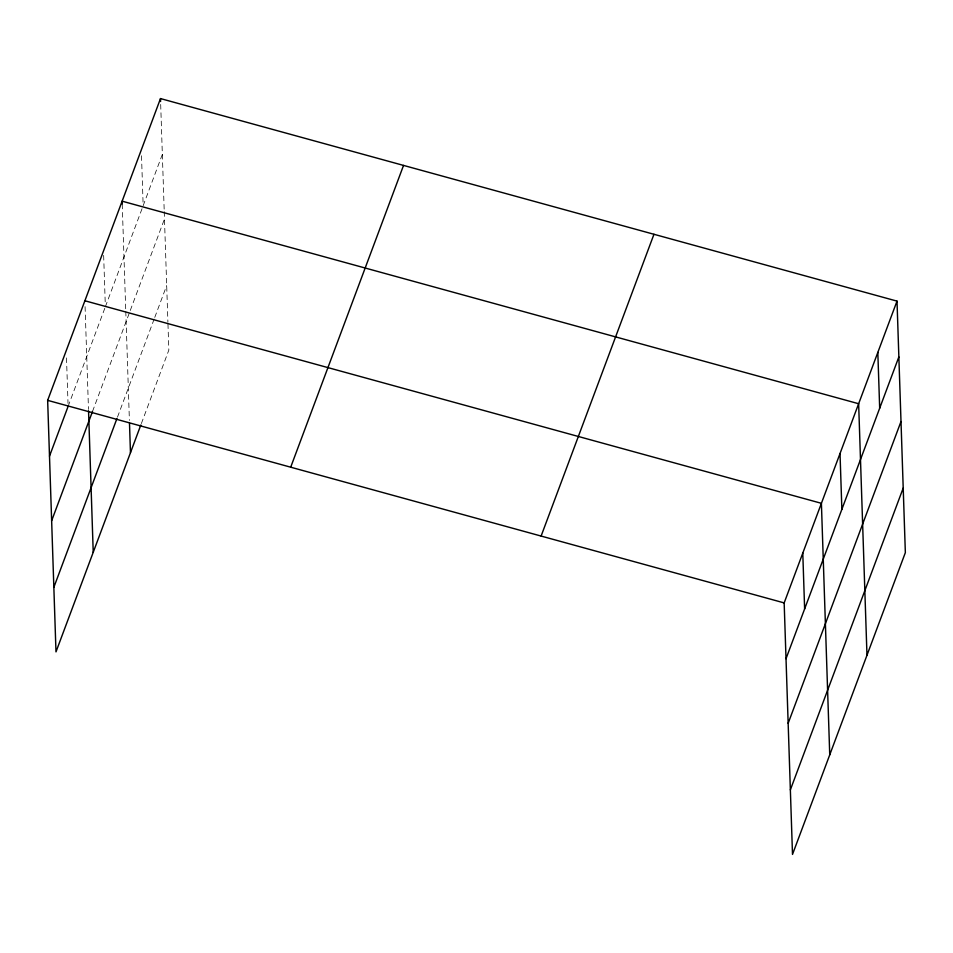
<?xml version="1.0" encoding="UTF-8"?>
<svg xmlns="http://www.w3.org/2000/svg" width="953" height="953" viewBox="0 0 953 953"><rect width="100%" height="100%" fill="white"/><g stroke="black" fill="none" stroke-linecap="round" stroke-linejoin="round"><path stroke-width="0.71" stroke-dasharray="4.76 3.57" d="M68.116 406.371L104.842 308.176M105.354 306.783L142.128 208.469M143.164 205.693L162.344 154.386M92.501 411.482L129.751 311.869M130.263 310.487L164.488 218.976M117.469 417.164L154.255 318.79M154.767 317.397L166.692 285.507M141.354 423.585L168.836 350.096L167.954 323.675M160.688 104.449L164.19 210.16M164.238 211.637L167.907 322.209M141.509 155.756L143.117 204.228M122.222 204.121L125.725 309.832M125.784 311.297L129.394 420.404M103.651 255.38L105.259 303.852M85.079 306.652L88.486 409.421M66.507 357.911L68.02 403.441"/><path stroke-width="1.43" d="M140.841 424.967L55.989 651.876L47.65 400.355L160.497 98.576L897.011 301.124L905.35 552.645L792.503 854.424L784.164 602.904L897.011 301.124M49.496 456.165L68.116 406.371M51.641 520.755L92.501 411.482M53.856 587.298L116.945 418.546M290.701 467.196L403.536 165.417M541.113 536.062L653.961 234.283M786.011 658.714L898.858 356.934M788.155 723.303L901.002 421.512M790.371 789.834L903.206 488.055M84.888 300.767L821.403 503.315L829.741 754.836M47.65 400.355L784.164 602.904M877.82 352.431L879.679 408.241M866.98 655.247L858.641 403.727L122.127 201.178L122.222 204.121M840.022 453.521L841.868 509.331M802.783 553.109L804.63 608.919M160.497 98.576L160.592 101.518M129.501 423.346L130.466 452.699M88.546 410.886L93.227 552.287"/></g></svg>
